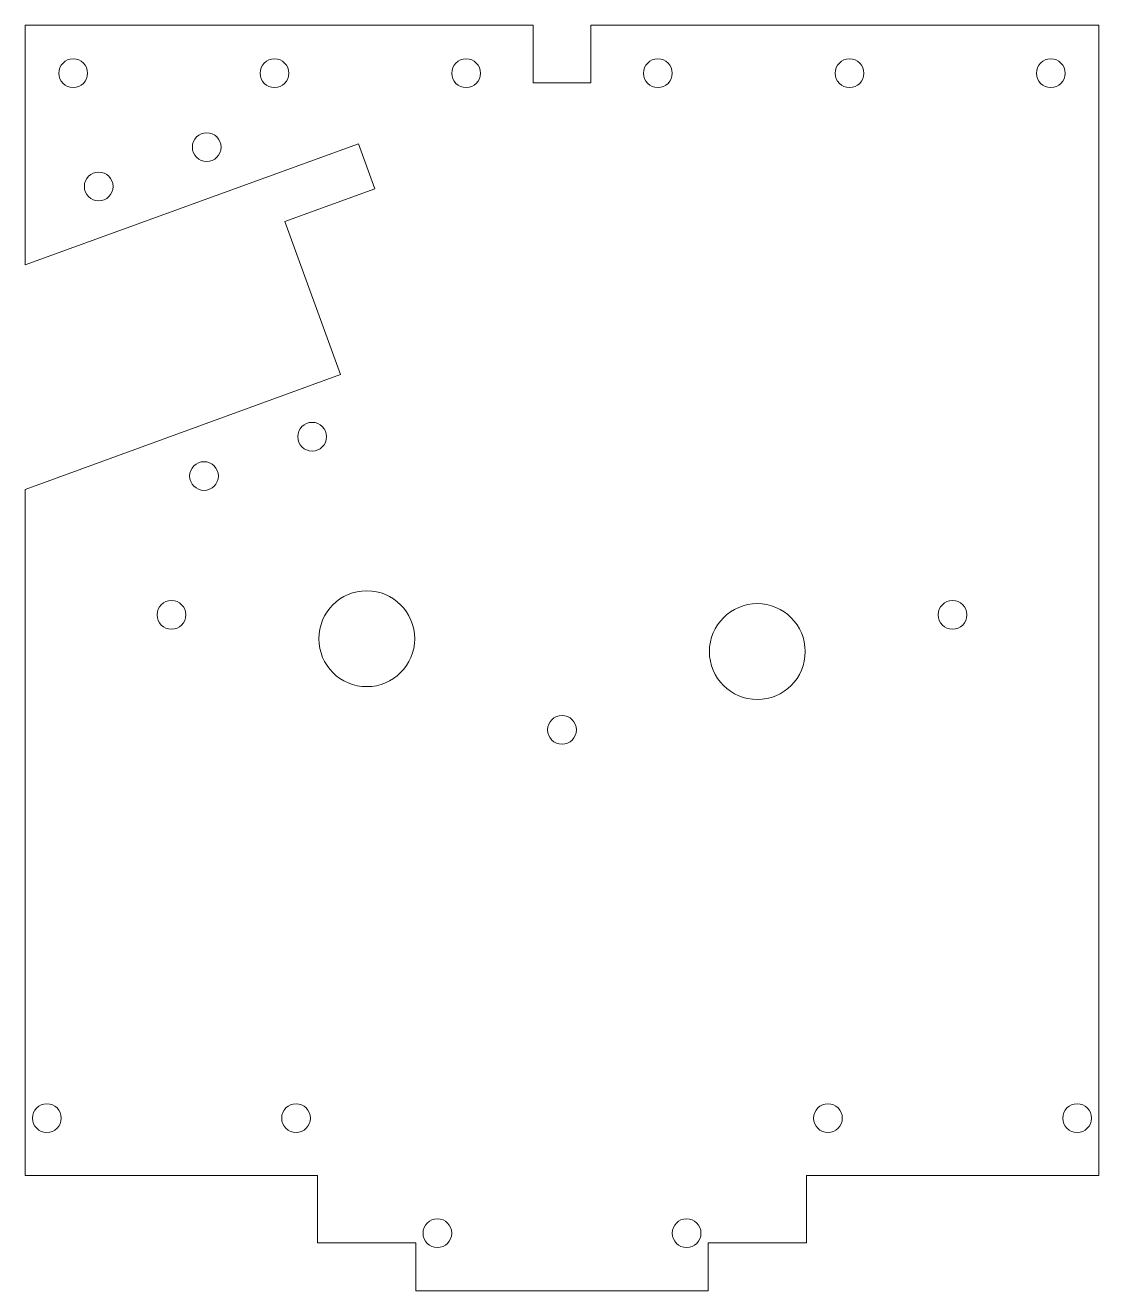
# Model space of a CAD drawing. Header units: millimetres. Extents: x -56 to 56, y -66 to 66.
import ezdxf

# ---------------------------------------------------------------- set-up
doc = ezdxf.new("R2010")
doc.units = ezdxf.units.MM

msp = doc.modelspace()

# ---------------------------------------------------------------- linework, layer by layer
at = {"color": 7, "linetype": 'Continuous', "lineweight": 15}
for p, q in [((-56, 41), (-56, 66)), ((-56, 66), (-3, 66)), ((3, 60), (3, 66)), ((3, 66), (56, 66)), ((56, 66), (56, -54)), ((-3, 66), (-3, 60)), ((-3, 60), (3, 60)), ((-21.24, 53.65), (-56, 41)), ((-19.53, 48.95), (-21.24, 53.65)), ((-28.93, 45.53), (-19.53, 48.95)), ((-23.11, 29.56), (-28.93, 45.53)), ((-56, 17.59), (-23.11, 29.56)), ((-56, -54), (-56, 17.59)), ((-56, -54), (-25.5, -54)), ((-25.5, -54), (-25.5, -61)), ((56, -54), (25.5, -54)), ((25.5, -54), (25.5, -61)), ((-25.5, -61), (-15.25, -61)), ((-15.25, -61), (-15.25, -66)), ((25.5, -61), (15.25, -61)), ((15.25, -61), (15.25, -66)), ((15.25, -66), (-15.25, -66))]:
    msp.add_line(p, q, dxfattribs=at)
for centre, radius in [((-51, 61), 1.5), ((-30, 61), 1.5), ((-10, 61), 1.5), ((10, 61), 1.5), ((30, 61), 1.5), ((51, 61), 1.5), ((-37.07, 53.29), 1.5), ((-48.34, 49.19), 1.5), ((-26.07, 23.08), 1.5), ((-37.35, 18.98), 1.5), ((-20.37, 2.01), 5), ((-40.75, 4.5), 1.5), ((20.38, 0.67), 5), ((40.75, 4.5), 1.5), ((0, -7.5), 1.5), ((-53.75, -48), 1.5), ((-27.75, -48), 1.5), ((27.75, -48), 1.5), ((53.75, -48), 1.5), ((-13, -60), 1.5), ((13, -60), 1.5)]:
    msp.add_circle(centre, radius, dxfattribs=at)

doc.saveas('drawing.dxf')
